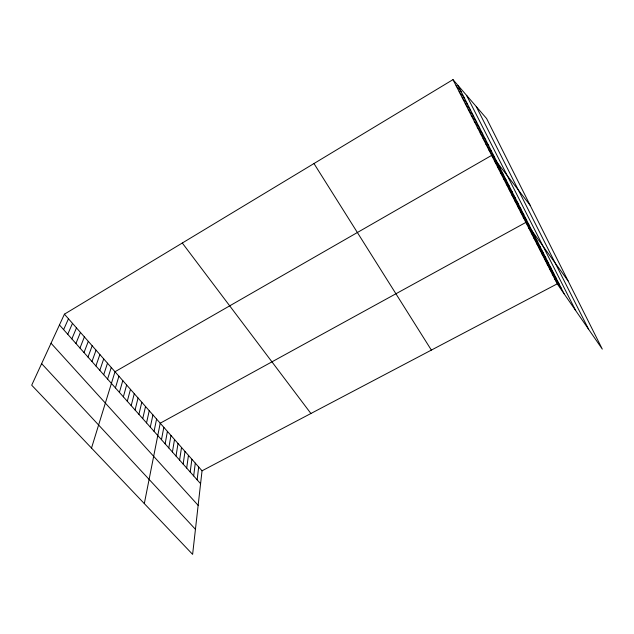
<?xml version="1.0" encoding="UTF-8"?>
<svg xmlns="http://www.w3.org/2000/svg" width="634" height="634" viewBox="0 0 634 634"><rect width="100%" height="100%" fill="white"/><g stroke="black" fill="none" stroke-linecap="round" stroke-linejoin="round"><path stroke-width="0.95" d="M64.422 314.171L202.04 470.808L192.617 554.37L31.7 385.195L64.422 314.171L452.985 79.63L486.611 118.55L602.3 349.112L557.231 283.842L452.985 79.63M197.15 479.819L198.68 466.981M193.679 475.92L195.288 463.129M190.192 471.997L191.88 459.246M186.689 468.05L188.449 455.347M183.155 464.08L185.001 451.416M179.596 460.086L181.53 447.461M176.022 456.06L178.027 443.483M172.416 452.01L174.516 439.481M168.795 447.929L170.974 435.447M165.141 443.824L167.408 431.389M161.472 439.695L163.826 427.308M144.314 503.586L160.212 423.203L525.871 222.407L568.048 280.862M154.054 431.35L156.582 419.066M150.306 427.134L152.921 414.905M146.533 422.894L149.244 410.713M142.737 418.622L145.535 406.497M138.909 414.319L141.81 402.257M135.066 409.992L138.053 397.978M131.19 405.633L134.273 393.682M127.283 401.251L130.469 389.347M123.361 396.829L126.642 384.989M119.406 392.383L122.79 380.606M115.42 387.905L118.907 376.184M91.51 448.072L115 371.738L491.651 155.385L530.143 205.321M107.574 379.077L111.259 367.482M103.707 374.726L107.495 363.195M99.823 370.351L103.707 358.884M95.9 365.953L99.895 354.541M91.962 361.515L96.051 350.174M87.991 357.053L92.192 345.776M83.997 352.559L88.3 341.354M79.979 348.034L84.385 336.9M75.929 343.485L80.447 332.414M71.848 338.897L76.484 327.897M67.751 334.284L72.49 323.356M63.614 329.632L68.472 318.775M202.04 470.808L557.231 283.842M41.63 363.631L195.446 529.319M51.037 343.224L198.149 505.346M59.453 324.957L200.59 483.694M456.092 85.725L461.172 91.668M459.182 91.771L464.326 97.858M462.241 97.771L467.448 104M465.285 103.722L470.547 110.086M468.296 109.634L473.63 116.133M471.292 115.499L476.681 122.132M474.264 121.324L479.716 128.084M477.22 127.101L482.728 133.996M480.144 132.839L485.715 139.86M483.053 138.537L488.679 145.677M485.945 144.195L491.619 151.455M488.806 149.806L494.536 157.192M494.623 161.202L500.464 168.826M497.571 166.972L503.459 174.715M500.495 172.702L506.439 180.563M182.307 243.02L310.914 413.503M503.404 178.392L509.395 186.372M506.281 184.034L512.327 192.126M509.142 189.637L515.236 197.84M511.987 195.201L518.129 203.514M514.8 200.724L520.997 209.141M517.598 206.201L523.842 214.728M520.379 211.645L526.664 220.275M523.137 217.042L529.469 225.783M528.59 227.733L535.009 236.664M531.284 233.011L537.751 242.045M533.963 238.257L540.469 247.395M536.626 243.472L543.172 252.697M539.265 248.639L545.85 257.959M541.888 253.774L548.513 263.189M544.487 258.878L551.16 268.372M547.071 263.942L553.783 273.523M549.638 268.967L556.383 278.643M552.19 273.959L558.974 283.715M554.718 278.912L561.542 288.755M313.973 163.54L431.366 350.095M457.994 85.439L564.086 293.764M466.569 95.354L575.688 310.565M476.253 106.567L588.637 329.323"/></g></svg>
